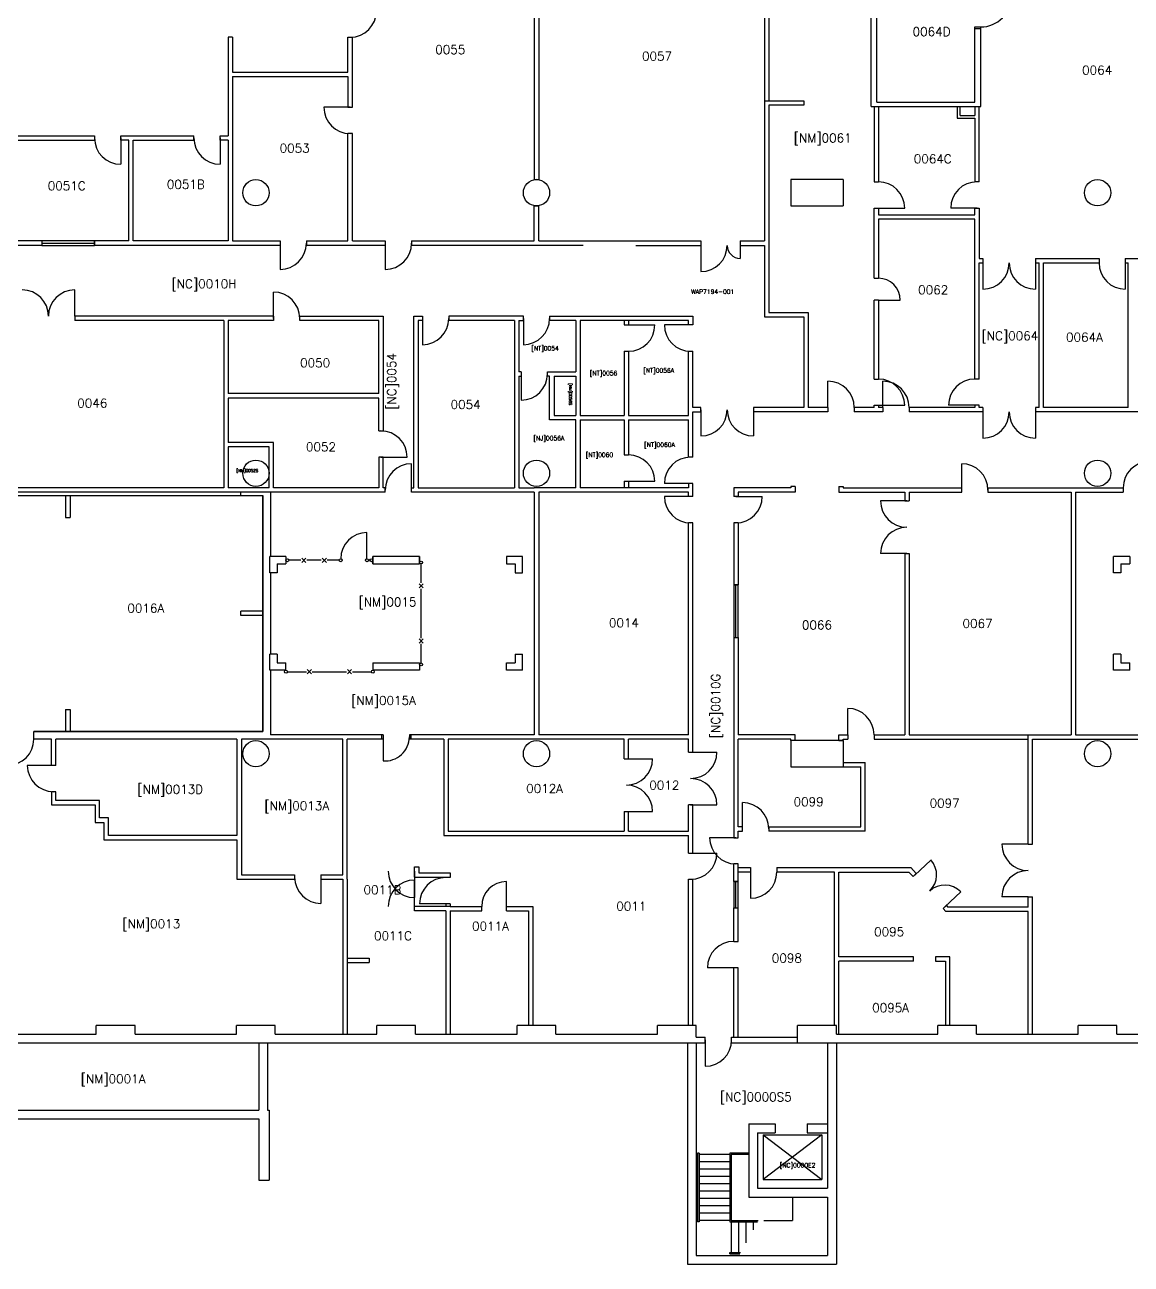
# Model space of a CAD drawing. Header units: inches. Extents: x 0 to 5461, y 0 to 4095.
# Drawn here: x 2110 to 3625, y 970 to 2667 of the extents above; entities that cross this region are included whole.
import ezdxf

# ---------------------------------------------------------------- set-up
doc = ezdxf.new("R2010")
doc.units = ezdxf.units.IN
doc.header["$LTSCALE"] = 48
doc.header["$MEASUREMENT"] = 0
for name, color, linetype in [('a-area-iden', 7, 'Continuous'), ('a-cols', 1, 'Continuous'), ('a-door', 3, 'Continuous'), ('a-flor-evtr', 3, 'Continuous'), ('a-flor-hral', 4, 'Continuous'), ('a-flor-strs', 9, 'Continuous'), ('a-glaz', 5, 'Continuous'), ('a-wall', 7, 'Continuous'), ('T-WIFI-WAPS', 8, 'Continuous')]:
    doc.layers.add(name, color=color, linetype=linetype)
doc.styles.get("Standard").update_dxf_attribs({"font": 'romans.shx'})

msp = doc.modelspace()

# ---------------------------------------------------------------- linework, layer by layer
at = {"layer": 'a-cols'}
for p, q in [((3230.6, 2454.5), (3158.6, 2454.5)), ((3158.6, 2454.5), (3158.6, 2418.5)), ((3230.6, 2454.5), (3230.6, 2418.5)), ((3158.6, 2418.5), (3230.6, 2418.5)), ((3230.6, 1686.5), (3158.6, 1686.5)), ((3158.6, 1686.5), (3158.6, 1650.5)), ((3230.6, 1686.5), (3230.6, 1650.5)), ((3158.6, 1650.5), (3230.6, 1650.5))]:
    msp.add_line(p, q, dxfattribs=at)
for centre in [(2426.6, 2436.5), (2810.6, 2436.5), (3578.6, 2436.5), (2426.6, 2052.5), (2810.6, 2052.5), (3578.6, 2052.5), (2426.6, 1668.5), (2810.6, 1668.5), (3578.6, 1668.5)]:
    msp.add_circle(centre, 18, dxfattribs=at)
at = {"layer": 'a-door'}
for p, q in [((2555.6, 2553.5), (2519.6, 2553.5)), ((2241.6, 2511.5), (2241.6, 2475.5)), ((2377.6, 2511.5), (2377.6, 2475.5)), ((3278.6, 2415.5), (3314.6, 2415.5)), ((3413.6, 2415.5), (3377.6, 2415.5)), ((2459.6, 2367.5), (2459.6, 2331.5)), ((2603.6, 2367.5), (2603.6, 2331.5)), ((3035.6, 2364.5), (3035.6, 2328.5)), ((3089.6, 2364.5), (3089.6, 2346.5)), ((3421.6, 2340.5), (3421.6, 2304.5)), ((3493.6, 2340.5), (3493.6, 2304.5)), ((3616.6, 2340.5), (3616.6, 2304.5)), ((2178.6, 2267.5), (2178.6, 2303.5)), ((2450.6, 2264.5), (2450.6, 2300.5)), ((3278.6, 2289.5), (3308.6, 2289.5)), ((2654.6, 2264.5), (2654.6, 2228.5)), ((2792.6, 2264.5), (2792.6, 2228.5)), ((2936.6, 2255.5), (2972.6, 2255.5)), ((3021.6, 2255.5), (2985.6, 2255.5)), ((2789.6, 2188.5), (2789.6, 2152.5)), ((3209.6, 2142.5), (3209.6, 2178.5)), ((3284.6, 2142.5), (3284.6, 2178.5)), ((3035.6, 2139.5), (3035.6, 2103.5)), ((3107.6, 2139.5), (3107.6, 2103.5)), ((3278.6, 2145.5), (3314.6, 2145.5)), ((3410.6, 2145.5), (3374.6, 2145.5)), ((3421.6, 2136.5), (3421.6, 2100.5)), ((3493.6, 2136.5), (3493.6, 2100.5)), ((2597.6, 2074.5), (2633.6, 2074.5)), ((2639.6, 2029.5), (2639.6, 2065.5)), ((3392.6, 2029.5), (3392.6, 2065.5)), ((2936.6, 2041.5), (2972.6, 2041.5)), ((3021.6, 2038.5), (2985.6, 2038.5)), ((3021.6, 2020.5), (2985.6, 2020.5)), ((3083.6, 2020.5), (3119.6, 2020.5)), ((3317.6, 2014.5), (3281.6, 2014.5)), ((2578.6, 1935.3), (2578.6, 1971.3)), ((3317.6, 1942.5), (3281.6, 1942.5)), ((3236.6, 1694.5), (3236.6, 1730.5)), ((2600.6, 1691.5), (2600.6, 1658.5)), ((3021.6, 1670.5), (3057.6, 1670.5)), ((2149.6, 1652.5), (2113.6, 1652.5)), ((2933.6, 1661.5), (2969.6, 1661.5)), ((3021.6, 1598.5), (3057.6, 1598.5)), ((3092.6, 1565.5), (3092.6, 1601.5)), ((2933.6, 1589.5), (2969.6, 1589.5)), ((3083.6, 1553.5), (3047.6, 1553.5)), ((3483.6, 1544.5), (3447.6, 1544.5)), ((3021.6, 1532.5), (3057.6, 1532.5)), ((3328.3, 1502.4), (3350.2, 1522.9)), ((2515.6, 1499.5), (2515.6, 1463.5)), ((2643.6, 1507.5), (2643.6, 1471.5)), ((2643.6, 1459.5), (2643.6, 1495.5)), ((2769.6, 1459.5), (2769.6, 1493.5)), ((3103.6, 1506.5), (3103.6, 1470.5)), ((3369.4, 1458.6), (3391.3, 1479.2)), ((2686.6, 1463), (2650.6, 1463)), ((3483.6, 1472.5), (3447.6, 1472.5)), ((3080.6, 1375.5), (3044.6, 1375.5)), ((3041.6, 1276.5), (3041.6, 1240.5))]:
    msp.add_line(p, q, dxfattribs=at)
for centre, radius, start, end in [((3418.6, 2705.5), 42, 270, 0), ((2555.6, 2685.5), 36, 270, 0), ((2555.6, 2553.5), 36, 180, 270), ((2241.6, 2511.5), 36, 180, 270), ((2377.6, 2511.5), 36, 180, 270), ((3278.6, 2415.5), 36, 0, 90), ((3413.6, 2415.5), 36, 90, 180), ((2459.6, 2367.5), 36, 270, 0), ((2603.6, 2367.5), 36, 270, 0), ((3035.6, 2364.5), 36, 270, 0), ((3089.6, 2364.5), 18, 180, 270), ((3421.6, 2340.5), 36, 270, 0), ((3493.6, 2340.5), 36, 180, 270), ((3616.6, 2340.5), 36, 180, 270), ((3278.6, 2289.5), 30, 0, 90), ((2106.6, 2267.5), 36, 0, 90), ((2178.6, 2267.5), 36, 90, 180), ((2450.6, 2264.5), 36, 0, 90), ((2654.6, 2264.5), 36, 270, 0), ((2792.6, 2264.5), 36, 270, 0), ((2936.6, 2255.5), 36, 270, 360), ((3021.6, 2255.5), 36, 180, 270), ((2789.6, 2188.5), 36, 270, 0), ((3209.6, 2142.5), 36, 0, 90), ((3278.6, 2145.5), 36, 0, 90), ((3284.6, 2142.5), 36, 0, 90), ((3410.6, 2145.5), 36, 90, 180), ((3035.6, 2139.5), 36, 270, 0), ((3107.6, 2139.5), 36, 180, 270), ((3421.6, 2136.5), 36, 270, 0), ((3493.6, 2136.5), 36, 180, 270), ((2597.6, 2074.5), 36, 0, 90), ((2936.6, 2041.5), 36, 360, 90), ((3021.6, 2038.5), 36, 90, 180), ((2639.6, 2029.5), 36, 90, 180), ((3392.6, 2029.5), 36, 0, 90), ((3649.6, 2032.5), 36, 90, 180), ((3021.6, 2020.5), 36, 180, 270), ((3083.6, 2020.5), 36, 270, 0), ((3317.6, 2014.5), 36, 180, 270), ((2578.6, 1935.3), 36, 90, 180), ((3317.6, 1942.5), 36, 90, 180), ((3236.6, 1694.5), 36, 0, 90), ((2086.6, 1688.5), 36, 270, 0), ((2603.1, 1692), 33.5, 265.7996, 359.2213), ((3021.6, 1670.5), 36, 270, 0), ((2149.6, 1652.5), 36, 180, 270), ((2933.6, 1661.5), 36, 270, 0), ((3021.6, 1598.5), 36, 0, 90), ((2933.6, 1589.5), 36, 0, 90), ((3092.6, 1565.5), 36, 0, 90), ((3083.6, 1553.5), 36, 180, 270), ((3483.6, 1544.5), 36, 180, 270), ((3021.6, 1532.5), 36, 270, 0), ((3328.3, 1502.4), 30, 313.2285, 43.2285), ((2515.6, 1499.5), 36, 180, 270), ((2643.6, 1507.5), 36, 180, 270), ((2643.6, 1459.5), 36, 90, 180), ((2686.6, 1463), 36, 90, 180), ((2769.6, 1459.5), 34, 90, 180), ((3103.6, 1506.5), 36, 270, 0), ((3483.6, 1472.5), 36, 90, 180), ((3369.4, 1458.6), 30, 43.2285, 133.2285), ((3080.6, 1375.5), 36, 90, 180), ((3041.6, 1276.5), 36, 270, 360)]:
    msp.add_arc(centre, radius, start, end, dxfattribs=at)
at = {"layer": 'a-flor-evtr'}
for p, q in [((3201.1, 1146.5), (3121.1, 1085.5)), ((3121.1, 1146.5), (3201.1, 1085.5)), ((3121.1, 1146.5), (3201.1, 1146.5)), ((3121.1, 1146.5), (3121.1, 1085.5)), ((3201.1, 1146.5), (3201.1, 1085.5)), ((3121.1, 1085.5), (3201.1, 1085.5))]:
    msp.add_line(p, q, dxfattribs=at)
at = {"layer": 'a-flor-hral'}
for p, q in [((3031.1, 1121.5), (3031.1, 1027.5)), ((3033.1, 1121.5), (3031.1, 1121.5)), ((3033.1, 1121.5), (3033.1, 1027.5)), ((3075.1, 1121.5), (3075.1, 1027.5)), ((3101.1, 1121.5), (3075.1, 1121.5)), ((3101.1, 1121.5), (3101.1, 1119.5)), ((3077.1, 1119.5), (3077.1, 1029.5)), ((3101.1, 1119.5), (3077.1, 1119.5)), ((3161.1, 1061.5), (3161.1, 1029.5)), ((3033.1, 1027.5), (3031.1, 1027.5)), ((3075.1, 1027.5), (3113, 1027.5)), ((3077.1, 1029.5), (3114.1, 1029.5)), ((3121.6, 1029.5), (3161.1, 1029.5)), ((3075.1, 983.5), (3075.1, 985.5)), ((3075.1, 985.5), (3090, 985.5)), ((3075.1, 983.5), (3088.9, 983.5))]:
    msp.add_line(p, q, dxfattribs=at)
at = {"layer": 'a-flor-strs'}
for p, q in [((3075.1, 1119.5), (3033.1, 1119.5)), ((3075.1, 1109.5), (3033.1, 1109.5)), ((3075.1, 1099.5), (3033.1, 1099.5)), ((3075.1, 1089.5), (3033.1, 1089.5)), ((3075.1, 1079.5), (3033.1, 1079.5)), ((3075.1, 1069.5), (3033.1, 1069.5)), ((3075.1, 1059.5), (3033.1, 1059.5)), ((3075.1, 1049.5), (3033.1, 1049.5)), ((3075.1, 1039.5), (3033.1, 1039.5)), ((3075.1, 1029.5), (3033.1, 1029.5)), ((3077.1, 1027.5), (3077.1, 985.5)), ((3087.1, 1027.5), (3087.1, 985.5)), ((3097.1, 1027.5), (3097.1, 998.6)), ((3107.1, 1027.5), (3107.1, 1016.8))]:
    msp.add_line(p, q, dxfattribs=at)
at = {"layer": 'a-glaz'}
for p, q in [((2205.6, 2370.5), (2133.6, 2370.5)), ((2133.6, 2370.5), (2133.6, 2364.5)), ((2133.6, 2367.5), (2205.6, 2367.5)), ((2133.6, 2364.5), (2205.6, 2364.5)), ((2205.6, 2364.5), (2205.6, 2370.5)), ((3086.6, 1899.5), (3080.6, 1899.5)), ((3080.6, 1899.5), (3080.6, 1827.5)), ((3083.6, 1827.5), (3083.6, 1899.5)), ((3086.6, 1827.5), (3086.6, 1899.5)), ((3080.6, 1827.5), (3086.6, 1827.5)), ((3086.6, 1493.5), (3080.6, 1493.5)), ((3080.6, 1493.5), (3080.6, 1457.5)), ((3083.6, 1457.5), (3083.6, 1493.5)), ((3086.6, 1457.5), (3086.6, 1493.5)), ((3080.6, 1457.5), (3086.6, 1457.5))]:
    msp.add_line(p, q, dxfattribs=at)
at = {"layer": 'a-wall'}
for p, q in [((2807.6, 2808.5), (2807.6, 2454.3)), ((2813.6, 2808.5), (2813.6, 2454.3)), ((3122.6, 2758.5), (3122.6, 2370.5)), ((3128.6, 2752.5), (3128.6, 2562.5)), ((3268.6, 2554.5), (3268.6, 2760.5)), ((3276.6, 2560.5), (3276.6, 2752.5)), ((2388.6, 2649.5), (2388.6, 2514.5)), ((2394.6, 2649.5), (2388.6, 2649.5)), ((2394.6, 2649.5), (2394.6, 2601.5)), ((2552.6, 2649.5), (2558.6, 2649.5)), ((2552.6, 2601.5), (2552.6, 2649.5)), ((2558.6, 2553.5), (2558.6, 2649.5)), ((3410.6, 2560.5), (3410.6, 2663.5)), ((3410.6, 2663.5), (3418.6, 2663.5)), ((3410.6, 2661.5), (3418.6, 2661.5)), ((3418.6, 2554.5), (3418.6, 2663.5)), ((2394.6, 2601.5), (2552.6, 2601.5)), ((2394.6, 2595.5), (2394.6, 2370.5)), ((2394.6, 2595.5), (2552.6, 2595.5)), ((2552.6, 2595.5), (2552.6, 2553.5)), ((3122.6, 2562.5), (3176.6, 2562.5)), ((3176.6, 2562.5), (3176.6, 2556.5)), ((2552.6, 2553.5), (2558.6, 2553.5)), ((3176.6, 2556.5), (3128.6, 2556.5)), ((3128.6, 2556.5), (3128.6, 2272.5)), ((3268.6, 2554.5), (3418.6, 2554.5)), ((3272.6, 2554.5), (3272.6, 2451.5)), ((3276.6, 2560.5), (3410.6, 2560.5)), ((3278.6, 2554.5), (3278.6, 2451.5)), ((3386.6, 2554.5), (3386.6, 2538.5)), ((3390.6, 2542.5), (3390.6, 2554.5)), ((3410.6, 2554.5), (3410.6, 2542.5)), ((3416.6, 2451.5), (3416.6, 2554.5)), ((3386.6, 2538.5), (3410.6, 2538.5)), ((3390.6, 2542.5), (3410.6, 2542.5)), ((3410.6, 2538.5), (3410.6, 2451.5)), ((2078.6, 2514.5), (2205.6, 2514.5)), ((2205.6, 2514.5), (2205.6, 2508.5)), ((2241.6, 2514.5), (2341.6, 2514.5)), ((2241.6, 2508.5), (2241.6, 2514.5)), ((2341.6, 2508.5), (2341.6, 2514.5)), ((2377.6, 2514.5), (2388.6, 2514.5)), ((2377.6, 2508.5), (2377.6, 2514.5)), ((2552.6, 2370.5), (2552.6, 2517.5)), ((2558.6, 2517.5), (2552.6, 2517.5)), ((2558.6, 2370.5), (2558.6, 2517.5)), ((2084.6, 2508.5), (2205.6, 2508.5)), ((2252.6, 2508.5), (2241.6, 2508.5)), ((2252.6, 2370.5), (2252.6, 2508.5)), ((2258.6, 2508.5), (2341.6, 2508.5)), ((2258.6, 2370.5), (2258.6, 2508.5)), ((2388.6, 2508.5), (2377.6, 2508.5)), ((2388.6, 2508.5), (2388.6, 2370.5)), ((3272.6, 2451.5), (3278.6, 2451.5)), ((3416.6, 2451.5), (3410.6, 2451.5)), ((2807.6, 2370.5), (2807.6, 2418.8)), ((2813.6, 2370.5), (2813.6, 2418.8)), ((3272.6, 2319.5), (3272.6, 2415.5)), ((3272.6, 2415.5), (3278.6, 2415.5)), ((3278.6, 2415.5), (3278.6, 2406.5)), ((3410.6, 2415.5), (3416.6, 2415.5)), ((3410.6, 2406.5), (3410.6, 2415.5)), ((3416.6, 2415.5), (3416.6, 2346.5)), ((3278.6, 2406.5), (3410.6, 2406.5)), ((3278.6, 2400.5), (3278.6, 2319.5)), ((3410.6, 2400.5), (3278.6, 2400.5)), ((3410.6, 2181.5), (3410.6, 2400.5)), ((2133.6, 2364.5), (2078.6, 2364.5)), ((2133.6, 2370.5), (2084.6, 2370.5)), ((2133.6, 2370.5), (2133.6, 2364.5)), ((2252.6, 2370.5), (2205.6, 2370.5)), ((2205.6, 2370.5), (2205.6, 2364.5)), ((2459.6, 2364.5), (2205.6, 2364.5)), ((2388.6, 2370.5), (2258.6, 2370.5)), ((2394.6, 2370.5), (2459.6, 2370.5)), ((2459.6, 2370.5), (2459.6, 2364.5)), ((2495.6, 2370.5), (2552.6, 2370.5)), ((2495.6, 2370.5), (2495.6, 2364.5)), ((2603.6, 2364.5), (2495.6, 2364.5)), ((2558.6, 2370.5), (2603.6, 2370.5)), ((2603.6, 2370.5), (2603.6, 2364.5)), ((2639.6, 2370.5), (2807.6, 2370.5)), ((2639.6, 2370.5), (2639.6, 2364.5)), ((2874.6, 2364.5), (2639.6, 2364.5)), ((2813.6, 2370.5), (3035.6, 2370.5)), ((2946.6, 2364.5), (3035.6, 2364.5)), ((3035.6, 2370.5), (3035.6, 2364.5)), ((3089.6, 2370.5), (3122.6, 2370.5)), ((3089.6, 2370.5), (3089.6, 2364.5)), ((3089.6, 2364.5), (3122.6, 2364.5)), ((3122.6, 2364.5), (3122.6, 2266.5)), ((3416.6, 2346.5), (3421.6, 2346.5)), ((3421.6, 2346.5), (3421.6, 2340.5)), ((3493.6, 2346.5), (3493.6, 2340.5)), ((3493.6, 2346.5), (3580.6, 2346.5)), ((3580.6, 2346.5), (3580.6, 2340.5)), ((3616.6, 2346.5), (3616.6, 2340.5)), ((3616.6, 2346.5), (3648.6, 2346.5)), ((3416.6, 2181.5), (3416.6, 2340.5)), ((3416.6, 2340.5), (3421.6, 2340.5)), ((3493.6, 2340.5), (3498.6, 2340.5)), ((3498.6, 2142.5), (3498.6, 2340.5)), ((3504.6, 2142.5), (3504.6, 2340.5)), ((3504.6, 2340.5), (3580.6, 2340.5)), ((3616.6, 2340.5), (3620.6, 2340.5)), ((3620.6, 2142.5), (3620.6, 2340.5)), ((3272.6, 2319.5), (3278.6, 2319.5)), ((3272.6, 2181.5), (3272.6, 2289.5)), ((3278.6, 2289.5), (3272.6, 2289.5)), ((3278.6, 2289.5), (3278.6, 2181.5)), ((2450.6, 2267.5), (2178.6, 2267.5)), ((2178.6, 2267.5), (2178.6, 2261.5)), ((2382.6, 2261.5), (2178.6, 2261.5)), ((2382.6, 2261.5), (2382.6, 2032.5)), ((2388.6, 2261.5), (2388.6, 2161.5)), ((2450.6, 2261.5), (2388.6, 2261.5)), ((2450.6, 2267.5), (2450.6, 2261.5)), ((2486.6, 2267.5), (2600.6, 2267.5)), ((2486.6, 2261.5), (2486.6, 2267.5)), ((2594.6, 2261.5), (2486.6, 2261.5)), ((2594.6, 2161.5), (2594.6, 2261.5)), ((2600.6, 2267.5), (2600.6, 2110.5)), ((2642.6, 2032.5), (2642.6, 2267.5)), ((2642.6, 2267.5), (2654.6, 2267.5)), ((2648.6, 2261.5), (2648.6, 2084.5)), ((2654.6, 2261.5), (2648.6, 2261.5)), ((2654.6, 2267.5), (2654.6, 2261.5)), ((2792.6, 2267.5), (2690.6, 2267.5)), ((2690.6, 2267.5), (2690.6, 2261.5)), ((2780.6, 2261.5), (2690.6, 2261.5)), ((2780.6, 2261.5), (2780.6, 2032.5)), ((2786.6, 2261.5), (2786.6, 2191.5)), ((2786.6, 2261.5), (2792.6, 2261.5)), ((2792.6, 2261.5), (2792.6, 2267.5)), ((2828.6, 2267.5), (3024.6, 2267.5)), ((2828.6, 2267.5), (2828.6, 2261.5)), ((2864.6, 2261.5), (2828.6, 2261.5)), ((2864.6, 2261.5), (2864.6, 2191.5)), ((3018.6, 2261.5), (2870.6, 2261.5)), ((2870.6, 2261.5), (2870.6, 2131.5)), ((2930.6, 2261.5), (2930.6, 2255.5)), ((2936.6, 2261.5), (2936.6, 2255.5)), ((3018.6, 2255.5), (3018.6, 2261.5)), ((3024.6, 2267.5), (3024.6, 2255.5)), ((3122.6, 2266.5), (3176.6, 2266.5)), ((3128.6, 2272.5), (3182.6, 2272.5)), ((3176.6, 2266.5), (3176.6, 2142.5)), ((3182.6, 2272.5), (3182.6, 2142.5)), ((2930.6, 2255.5), (2936.6, 2255.5)), ((3024.6, 2255.5), (3018.6, 2255.5)), ((2930.6, 2219.5), (2936.6, 2219.5)), ((2930.6, 2219.5), (2930.6, 2131.5)), ((2936.6, 2219.5), (2936.6, 2131.5)), ((3018.6, 2131.5), (3018.6, 2219.5)), ((3018.6, 2219.5), (3024.6, 2219.5)), ((3024.6, 2142.5), (3024.6, 2219.5)), ((2789.6, 2191.5), (2786.6, 2191.5)), ((2789.6, 2191.5), (2789.6, 2185.5)), ((2825.6, 2191.5), (2864.6, 2191.5)), ((2825.6, 2185.5), (2825.6, 2191.5)), ((2786.6, 2185.5), (2789.6, 2185.5)), ((2786.6, 2185.5), (2786.6, 2032.5)), ((2828.6, 2185.5), (2825.6, 2185.5)), ((2828.6, 2125.5), (2828.6, 2185.5)), ((2834.6, 2185.5), (2834.6, 2131.5)), ((2834.6, 2185.5), (2864.6, 2185.5)), ((2864.6, 2185.5), (2864.6, 2131.5)), ((3272.6, 2181.5), (3278.6, 2181.5)), ((3416.6, 2181.5), (3410.6, 2181.5)), ((2594.6, 2161.5), (2388.6, 2161.5)), ((2594.6, 2155.5), (2388.6, 2155.5)), ((2388.6, 2155.5), (2388.6, 2094.5)), ((2594.6, 2110.5), (2594.6, 2155.5)), ((3035.6, 2142.5), (3024.6, 2142.5)), ((3035.6, 2136.5), (3035.6, 2142.5)), ((3176.6, 2142.5), (3107.6, 2142.5)), ((3107.6, 2142.5), (3107.6, 2136.5)), ((3209.6, 2142.5), (3182.6, 2142.5)), ((3209.6, 2142.5), (3209.6, 2136.5)), ((3272.6, 2142.5), (3245.6, 2142.5)), ((3245.6, 2142.5), (3245.6, 2136.5)), ((3272.6, 2145.5), (3278.6, 2145.5)), ((3272.6, 2142.5), (3272.6, 2145.5)), ((3278.6, 2145.5), (3278.6, 2142.5)), ((3284.6, 2142.5), (3278.6, 2142.5)), ((3284.6, 2142.5), (3284.6, 2136.5)), ((3410.6, 2142.5), (3320.6, 2142.5)), ((3320.6, 2142.5), (3320.6, 2136.5)), ((3410.6, 2145.5), (3410.6, 2142.5)), ((3416.6, 2145.5), (3410.6, 2145.5)), ((3416.6, 2142.5), (3416.6, 2145.5)), ((3416.6, 2142.5), (3416.6, 2145.5)), ((3421.6, 2142.5), (3416.6, 2142.5)), ((3421.6, 2142.5), (3421.6, 2136.5)), ((3498.6, 2142.5), (3493.6, 2142.5)), ((3493.6, 2142.5), (3493.6, 2136.5)), ((3620.6, 2142.5), (3504.6, 2142.5)), ((2864.6, 2125.5), (2828.6, 2125.5)), ((2834.6, 2131.5), (2864.6, 2131.5)), ((2864.6, 2032.5), (2864.6, 2125.5)), ((2870.6, 2131.5), (2930.6, 2131.5)), ((2870.6, 2125.5), (2930.6, 2125.5)), ((2870.6, 2125.5), (2870.6, 2032.5)), ((2930.6, 2125.5), (2930.6, 2077.5)), ((2936.6, 2131.5), (3018.6, 2131.5)), ((2936.6, 2125.5), (3018.6, 2125.5)), ((2936.6, 2125.5), (2936.6, 2077.5)), ((3018.6, 2074.5), (3018.6, 2125.5)), ((3024.6, 2074.5), (3024.6, 2136.5)), ((3024.6, 2136.5), (3035.6, 2136.5)), ((3209.6, 2136.5), (3107.6, 2136.5)), ((3284.6, 2136.5), (3245.6, 2136.5)), ((3421.6, 2136.5), (3320.6, 2136.5)), ((3782.6, 2136.5), (3493.6, 2136.5)), ((2594.6, 2110.5), (2600.6, 2110.5)), ((2864.6, 2032.5), (2864.6, 2110.5)), ((2450.6, 2094.5), (2388.6, 2094.5)), ((2444.6, 2088.5), (2388.6, 2088.5)), ((2388.6, 2088.5), (2388.6, 2032.5)), ((2444.6, 2032.5), (2444.6, 2088.5)), ((2450.6, 2032.5), (2450.6, 2094.5)), ((2594.6, 2074.5), (2594.6, 2032.5)), ((2600.6, 2074.5), (2594.6, 2074.5)), ((2600.6, 2032.5), (2600.6, 2074.5)), ((2648.6, 2084.5), (2648.6, 2032.5)), ((2930.6, 2077.5), (2936.6, 2077.5)), ((3024.6, 2074.5), (3018.6, 2074.5)), ((2930.6, 2041.5), (2936.6, 2041.5)), ((2930.6, 2041.5), (2930.6, 2032.5)), ((2936.6, 2041.5), (2936.6, 2032.5)), ((3018.6, 2038.5), (3018.6, 2032.5)), ((3024.6, 2038.5), (3018.6, 2038.5)), ((3024.6, 2020.5), (3024.6, 2038.5)), ((2002.6, 2022), (2436.1, 2022)), ((2450.6, 2026.5), (2074.6, 2026.5)), ((2382.6, 2032.5), (2080.6, 2032.5)), ((2166.1, 2022), (2166.1, 1992)), ((2172.1, 2022), (2172.1, 1992)), ((2444.6, 2032.5), (2388.6, 2032.5)), ((2406.1, 2022), (2406.1, 2026.5)), ((2436.1, 1699), (2436.1, 2022)), ((2436.1, 2022), (2436.1, 1699)), ((2603.6, 2026.5), (2446.6, 2026.5)), ((2446.6, 2026.5), (2446.6, 1938.3)), ((2594.6, 2032.5), (2450.6, 2032.5)), ((2603.6, 2032.5), (2600.6, 2032.5)), ((2603.6, 2026.5), (2603.6, 2032.5)), ((2639.6, 2032.5), (2642.6, 2032.5)), ((2639.6, 2026.5), (2639.6, 2032.5)), ((2807.6, 2026.5), (2639.6, 2026.5)), ((2648.6, 2032.5), (2780.6, 2032.5)), ((2786.6, 2032.5), (2807.6, 2032.5)), ((2864.6, 2032.5), (2807.6, 2032.5)), ((2807.6, 2026.5), (2807.6, 1694.5)), ((3018.6, 2026.5), (2813.6, 2026.5)), ((2813.6, 2026.5), (2813.6, 1694.5)), ((3018.6, 2032.5), (2870.6, 2032.5)), ((3018.6, 2020.5), (3018.6, 2026.5)), ((3024.6, 2020.5), (3018.6, 2020.5)), ((3158.6, 2032.5), (3080.6, 2032.5)), ((3080.6, 2032.5), (3080.6, 2020.5)), ((3086.6, 2020.5), (3080.6, 2020.5)), ((3164.6, 2026.5), (3086.6, 2026.5)), ((3086.6, 2026.5), (3086.6, 2020.5)), ((3158.6, 2034.5), (3158.6, 2032.5)), ((3164.6, 2034.5), (3158.6, 2034.5)), ((3164.6, 2034.5), (3164.6, 2026.5)), ((3224.6, 2034.5), (3230.6, 2034.5)), ((3224.6, 2034.5), (3224.6, 2026.5)), ((3224.6, 2026.5), (3314.6, 2026.5)), ((3230.6, 2034.5), (3230.6, 2032.5)), ((3230.6, 2032.5), (3392.6, 2032.5)), ((3314.6, 2026.5), (3314.6, 2014.5)), ((3320.6, 2026.5), (3320.6, 2014.5)), ((3320.6, 2026.5), (3392.6, 2026.5)), ((3392.6, 2026.5), (3392.6, 2032.5)), ((3428.6, 2032.5), (3613.6, 2032.5)), ((3428.6, 2032.5), (3428.6, 2026.5)), ((3428.6, 2026.5), (3542.6, 2026.5)), ((3542.6, 2026.5), (3542.6, 1694.5)), ((3548.6, 2026.5), (3548.6, 1694.5)), ((3548.6, 2026.5), (3613.6, 2026.5)), ((3613.6, 2032.5), (3613.6, 2026.5)), ((3314.6, 2014.5), (3320.6, 2014.5)), ((2166.1, 1992), (2172.1, 1992)), ((3024.6, 1984.5), (3018.6, 1984.5)), ((3018.6, 1694.5), (3018.6, 1984.5)), ((3024.6, 1670.5), (3024.6, 1984.5)), ((3086.6, 1984.5), (3080.6, 1984.5)), ((3080.6, 1984.5), (3080.6, 1899.5)), ((3086.6, 1984.5), (3086.6, 1899.5)), ((2467.6, 1938.3), (2445.6, 1938.3)), ((2445.6, 1916.3), (2445.6, 1938.3)), ((2467.6, 1938.3), (2467.6, 1928.3)), ((2495, 1930.4), (2489.3, 1936.1)), ((2489.3, 1930.4), (2495, 1936.1)), ((2523, 1930.4), (2517.3, 1936.1)), ((2517.3, 1930.4), (2523, 1936.1)), ((2650.6, 1938.3), (2586.6, 1938.3)), ((2586.6, 1928.3), (2586.6, 1938.3)), ((2586.6, 1938.3), (2586.6, 1928.3)), ((2650.6, 1928.3), (2650.6, 1938.3)), ((2650.6, 1938.3), (2650.6, 1928.3)), ((2769.6, 1938.3), (2769.6, 1928.3)), ((2791.6, 1938.3), (2769.6, 1938.3)), ((2791.6, 1916.3), (2791.6, 1938.3)), ((3314.6, 1942.5), (3320.6, 1942.5)), ((3314.6, 1942.5), (3314.6, 1694.5)), ((3320.6, 1942.5), (3320.6, 1694.5)), ((3600.6, 1916.3), (3600.6, 1938.3)), ((3622.6, 1938.3), (3600.6, 1938.3)), ((3622.6, 1938.3), (3622.6, 1928.3)), ((2455.6, 1928.3), (2467.6, 1928.3)), ((2455.6, 1928.3), (2455.6, 1916.3)), ((2488.1, 1933.3), (2471.6, 1933.3)), ((2516.1, 1933.3), (2496.1, 1933.3)), ((2540.6, 1933.3), (2524.1, 1933.3)), ((2582.6, 1933.3), (2580.6, 1933.3)), ((2586.6, 1928.3), (2650.6, 1928.3)), ((2652.6, 1902.3), (2652.6, 1928.3)), ((2769.6, 1928.3), (2781.6, 1928.3)), ((2781.6, 1928.3), (2781.6, 1916.3)), ((3610.6, 1928.3), (3622.6, 1928.3)), ((3610.6, 1928.3), (3610.6, 1916.3)), ((2455.6, 1916.3), (2445.6, 1916.3)), ((2446.6, 1916.3), (2446.6, 1804.8)), ((2655.5, 1895.4), (2649.8, 1901.1)), ((2649.8, 1895.4), (2655.5, 1901.1)), ((2781.6, 1916.3), (2791.6, 1916.3)), ((3610.6, 1916.3), (3600.6, 1916.3)), ((2652.6, 1826.8), (2652.6, 1894.3)), ((3080.6, 1899.5), (3086.6, 1899.5)), ((2436.1, 1863.5), (2406.1, 1863.5)), ((2406.1, 1857.5), (2406.1, 1863.5)), ((2436.1, 1857.5), (2406.1, 1857.5)), ((2655.5, 1825.6), (2649.8, 1819.9)), ((2649.8, 1825.6), (2655.5, 1819.9)), ((2652.6, 1792.8), (2652.6, 1818.8)), ((3080.6, 1827.5), (3086.6, 1827.5)), ((3080.6, 1827.5), (3080.6, 1553.5)), ((3086.6, 1827.5), (3086.6, 1694.5)), ((2445.6, 1782.8), (2445.6, 1804.8)), ((2455.6, 1804.8), (2445.6, 1804.8)), ((2455.6, 1804.8), (2455.6, 1792.8)), ((2781.6, 1804.8), (2791.6, 1804.8)), ((2781.6, 1804.8), (2781.6, 1792.8)), ((2791.6, 1782.8), (2791.6, 1804.8)), ((3600.6, 1782.8), (3600.6, 1804.8)), ((3610.6, 1804.8), (3600.6, 1804.8)), ((3610.6, 1804.8), (3610.6, 1792.8)), ((2467.6, 1782.8), (2445.6, 1782.8)), ((2446.6, 1782.8), (2446.6, 1694.5)), ((2455.6, 1792.8), (2467.6, 1792.8)), ((2467.6, 1782.8), (2467.6, 1792.8)), ((2502.5, 1777.9), (2496.8, 1783.6)), ((2502.5, 1783.6), (2496.8, 1777.9)), ((2551.8, 1777.9), (2557.5, 1783.6)), ((2551.8, 1783.6), (2557.5, 1777.9)), ((2586.6, 1792.8), (2650.6, 1792.8)), ((2586.6, 1792.8), (2586.6, 1782.8)), ((2650.6, 1782.8), (2586.6, 1782.8)), ((2650.6, 1792.8), (2650.6, 1782.8)), ((2769.6, 1782.8), (2769.6, 1792.8)), ((2769.6, 1792.8), (2781.6, 1792.8)), ((2791.6, 1782.8), (2769.6, 1782.8)), ((3622.6, 1782.8), (3600.6, 1782.8)), ((3610.6, 1792.8), (3622.6, 1792.8)), ((3622.6, 1782.8), (3622.6, 1792.8)), ((2469.6, 1780.8), (2495.6, 1780.8)), ((2503.6, 1780.8), (2550.6, 1780.8)), ((2558.6, 1780.8), (2584.6, 1780.8)), ((2166.1, 1729), (2166.1, 1699)), ((2166.1, 1729), (2172.1, 1729)), ((2172.1, 1729), (2172.1, 1699)), ((2436.1, 1699), (2122.6, 1699)), ((2122.6, 1688.5), (2122.6, 1699)), ((2122.6, 1699), (2436.1, 1699)), ((2146.6, 1688.5), (2122.6, 1688.5)), ((2146.6, 1652.5), (2146.6, 1688.5)), ((2152.6, 1652.5), (2152.6, 1688.5)), ((2400.6, 1688.5), (2152.6, 1688.5)), ((2400.6, 1688.5), (2400.6, 1556.5)), ((2400.6, 1688.5), (2400.6, 1556.5)), ((2406.6, 1688.5), (2406.6, 1502.5)), ((2545.6, 1688.5), (2406.6, 1688.5)), ((2600.6, 1694.5), (2446.6, 1694.5)), ((2545.6, 1502.5), (2545.6, 1688.5)), ((2600.6, 1688.5), (2551.6, 1688.5)), ((2551.6, 1496.5), (2551.6, 1688.5)), ((2598.6, 1694.5), (2598.6, 1688.5)), ((2600.6, 1694.5), (2600.6, 1688.5)), ((2807.6, 1694.5), (2636.6, 1694.5)), ((2636.6, 1694.5), (2636.6, 1688.5)), ((2683.6, 1688.5), (2636.6, 1688.5)), ((2638.6, 1694.5), (2638.6, 1688.5)), ((2683.6, 1688.5), (2683.6, 1556.5)), ((2689.6, 1688.5), (2689.6, 1562.5)), ((2930.6, 1688.5), (2689.6, 1688.5)), ((3018.6, 1694.5), (2813.6, 1694.5)), ((2930.6, 1661.5), (2930.6, 1688.5)), ((2936.6, 1661.5), (2936.6, 1688.5)), ((3018.6, 1688.5), (2936.6, 1688.5)), ((3018.6, 1670.5), (3018.6, 1688.5)), ((3164.6, 1694.5), (3086.6, 1694.5)), ((3158.6, 1688.5), (3086.6, 1688.5)), ((3086.6, 1568.5), (3086.6, 1688.5)), ((3158.6, 1686.5), (3158.6, 1688.5)), ((3164.6, 1686.5), (3158.6, 1686.5)), ((3164.6, 1686.5), (3164.6, 1694.5)), ((3224.6, 1694.5), (3236.6, 1694.5)), ((3224.6, 1686.5), (3224.6, 1694.5)), ((3224.6, 1686.5), (3230.6, 1686.5)), ((3230.6, 1686.5), (3230.6, 1688.5)), ((3230.6, 1688.5), (3236.6, 1688.5)), ((3236.6, 1694.5), (3236.6, 1688.5)), ((3272.6, 1694.5), (3272.6, 1688.5)), ((3272.6, 1694.5), (3314.6, 1694.5)), ((3272.6, 1688.5), (3483.6, 1688.5)), ((3320.6, 1694.5), (3542.6, 1694.5)), ((3483.6, 1544.5), (3483.6, 1694.5)), ((3489.6, 1688.5), (3848.6, 1688.5)), ((3489.6, 1544.5), (3489.6, 1688.5)), ((3548.6, 1694.5), (3848.6, 1694.5)), ((3018.6, 1670.5), (3024.6, 1670.5)), ((2152.6, 1652.5), (2146.6, 1652.5)), ((2930.6, 1661.5), (2936.6, 1661.5)), ((3230.6, 1656.5), (3260.6, 1656.5)), ((3230.6, 1650.5), (3254.6, 1650.5)), ((3254.6, 1568.5), (3254.6, 1650.5)), ((3260.6, 1562.5), (3260.6, 1656.5)), ((2146.6, 1616.5), (2146.6, 1598.5)), ((2152.6, 1616.5), (2146.6, 1616.5)), ((2152.6, 1604.5), (2152.6, 1616.5)), ((2146.6, 1598.5), (2206.6, 1598.5)), ((2212.6, 1604.5), (2152.6, 1604.5)), ((2206.6, 1598.5), (2206.6, 1574.5)), ((2212.6, 1580.5), (2212.6, 1604.5)), ((3018.6, 1562.5), (3018.6, 1598.5)), ((3024.6, 1598.5), (3018.6, 1598.5)), ((3024.6, 1532.5), (3024.6, 1598.5)), ((2224.6, 1580.5), (2212.6, 1580.5)), ((2224.6, 1556.5), (2224.6, 1580.5)), ((2930.6, 1589.5), (2936.6, 1589.5)), ((2930.6, 1589.5), (2930.6, 1562.5)), ((2936.6, 1562.5), (2936.6, 1589.5)), ((2206.6, 1574.5), (2218.6, 1574.5)), ((2218.6, 1574.5), (2218.6, 1550.5)), ((2689.6, 1562.5), (2930.6, 1562.5)), ((2936.6, 1562.5), (2937.6, 1562.5)), ((2937.6, 1562.5), (3018.6, 1562.5)), ((3092.6, 1568.5), (3086.6, 1568.5)), ((3086.6, 1562.5), (3092.6, 1562.5)), ((3086.6, 1553.5), (3086.6, 1562.5)), ((3092.6, 1562.5), (3092.6, 1568.5)), ((3128.6, 1568.5), (3254.6, 1568.5)), ((3128.6, 1568.5), (3128.6, 1562.5)), ((3260.6, 1562.5), (3128.6, 1562.5)), ((2218.6, 1550.5), (2400.6, 1550.5)), ((2400.6, 1556.5), (2224.6, 1556.5)), ((2400.6, 1550.5), (2400.6, 1496.5)), ((2683.6, 1556.5), (2937.6, 1556.5)), ((2937.6, 1556.5), (3018.6, 1556.5)), ((3018.6, 1532.5), (3018.6, 1556.5)), ((3080.6, 1553.5), (3086.6, 1553.5)), ((3483.6, 1544.5), (3489.6, 1544.5)), ((3018.6, 1532.5), (3024.6, 1532.5)), ((2643.6, 1499.5), (2643.6, 1513.5)), ((3086.6, 1517.5), (3080.6, 1517.5)), ((3080.6, 1493.5), (3080.6, 1517.5)), ((3086.6, 1493.5), (3086.6, 1517.5)), ((3086.6, 1512.5), (3103.6, 1512.5)), ((3103.6, 1512.5), (3103.6, 1506.5)), ((3139.6, 1512.5), (3139.6, 1506.5)), ((3139.6, 1512.5), (3224.6, 1512.5)), ((3224.6, 1512.5), (3322.9, 1512.5)), ((3322.9, 1512.5), (3330.5, 1504.4)), ((2400.6, 1496.5), (2479.6, 1496.5)), ((2406.6, 1502.5), (2479.6, 1502.5)), ((2479.6, 1502.5), (2479.6, 1496.5)), ((2515.6, 1502.5), (2515.6, 1496.5)), ((2515.6, 1502.5), (2545.6, 1502.5)), ((2515.6, 1496.5), (2545.6, 1496.5)), ((2545.6, 1496.5), (2545.6, 1284.5)), ((2551.6, 1496.5), (2551.6, 1284.5)), ((2692.6, 1499), (2686.6, 1499)), ((3018.6, 1296.5), (3018.6, 1496.5)), ((3018.6, 1496.5), (3024.6, 1496.5)), ((3024.6, 1296.5), (3024.6, 1496.5)), ((3080.6, 1493.5), (3086.6, 1493.5)), ((3103.6, 1506.5), (3086.6, 1506.5)), ((3218.6, 1506.5), (3139.6, 1506.5)), ((3218.6, 1296.5), (3218.6, 1506.5)), ((3224.6, 1390.5), (3224.6, 1506.5)), ((3224.6, 1506.5), (3320.3, 1506.5)), ((3320.3, 1506.5), (3326.1, 1500.3)), ((3326.1, 1500.3), (3330.5, 1504.4)), ((2686.6, 1459.5), (2643.6, 1459.5)), ((2643.6, 1453.5), (2643.6, 1459.5)), ((2692.6, 1463), (2686.6, 1463)), ((2692.6, 1459.5), (2686.6, 1459.5)), ((2735.6, 1453.5), (2735.6, 1459.5)), ((2769.6, 1453.5), (2769.6, 1459.5)), ((3367.2, 1456.6), (3371.6, 1460.7)), ((3371.6, 1460.7), (3373.6, 1458.5)), ((3483.6, 1458.5), (3483.6, 1472.5)), ((3483.6, 1472.5), (3489.6, 1472.5)), ((3489.6, 1284.5), (3489.6, 1472.5)), ((2686.6, 1453.5), (2643.6, 1453.5)), ((2686.6, 1453.5), (2686.6, 1284.5)), ((2692.6, 1453.5), (2692.6, 1284.5)), ((3080.6, 1411.5), (3080.6, 1457.5)), ((3080.6, 1457.5), (3086.6, 1457.5)), ((3086.6, 1411.5), (3086.6, 1457.5)), ((3367.2, 1456.6), (3371.1, 1452.5)), ((3483.6, 1452.5), (3371.1, 1452.5)), ((3483.6, 1458.5), (3373.6, 1458.5)), ((3483.6, 1284.5), (3483.6, 1452.5)), ((3080.6, 1411.5), (3086.6, 1411.5)), ((2551.6, 1388.5), (2581.6, 1388.5)), ((2551.6, 1382.5), (2581.6, 1382.5)), ((2581.6, 1388.5), (2581.6, 1382.5)), ((3080.6, 1280.5), (3080.6, 1375.5)), ((3086.6, 1375.5), (3080.6, 1375.5)), ((3086.6, 1280.5), (3086.6, 1375.5)), ((3326.6, 1390.5), (3224.6, 1390.5)), ((3326.6, 1384.5), (3224.6, 1384.5)), ((3224.6, 1284.5), (3224.6, 1384.5)), ((3326.6, 1384.5), (3326.6, 1390.5)), ((3356.6, 1390.5), (3356.6, 1384.5)), ((3376.6, 1390.5), (3356.6, 1390.5)), ((3356.6, 1384.5), (3370.6, 1384.5)), ((3370.6, 1384.5), (3370.6, 1296.5)), ((3376.6, 1296.5), (3376.6, 1390.5)), ((2208.1, 1284.5), (2208.1, 1296.5)), ((2261.1, 1296.5), (2208.1, 1296.5)), ((2261.1, 1284.5), (2261.1, 1296.5)), ((2400.1, 1284.5), (2400.1, 1296.5)), ((2453.1, 1296.5), (2400.1, 1296.5)), ((2453.1, 1284.5), (2453.1, 1296.5)), ((2592.1, 1284.5), (2592.1, 1296.5)), ((2645.1, 1296.5), (2592.1, 1296.5)), ((2645.1, 1284.5), (2645.1, 1296.5)), ((2837.1, 1296.5), (2784.1, 1296.5)), ((2784.1, 1284.5), (2784.1, 1296.5)), ((2837.1, 1284.5), (2837.1, 1296.5)), ((3029.1, 1296.5), (2976.1, 1296.5)), ((2976.1, 1284.5), (2976.1, 1296.5)), ((3029.1, 1280.5), (3029.1, 1296.5)), ((3168.1, 1272.5), (3168.1, 1296.5)), ((3221.1, 1296.5), (3168.1, 1296.5)), ((3221.1, 1284.5), (3221.1, 1296.5)), ((3413.1, 1296.5), (3360.1, 1296.5)), ((3360.1, 1284.5), (3360.1, 1296.5)), ((3413.1, 1284.5), (3413.1, 1296.5)), ((3605.1, 1296.5), (3552.1, 1296.5)), ((3552.1, 1284.5), (3552.1, 1296.5)), ((3605.1, 1284.5), (3605.1, 1296.5)), ((2069.1, 1284.5), (2208.1, 1284.5)), ((2261.1, 1284.5), (2400.1, 1284.5)), ((2453.1, 1284.5), (2592.1, 1284.5)), ((2645.1, 1284.5), (2784.1, 1284.5)), ((2837.1, 1284.5), (2976.1, 1284.5)), ((3029.1, 1280.5), (3041.6, 1280.5)), ((3041.6, 1272.5), (3041.6, 1280.5)), ((3077.6, 1280.5), (3168.1, 1280.5)), ((3077.6, 1272.5), (3077.6, 1280.5)), ((3221.1, 1284.5), (3360.1, 1284.5)), ((3413.1, 1284.5), (3552.1, 1284.5)), ((3605.1, 1284.5), (3744.1, 1284.5)), ((2016.1, 1272.5), (3041.6, 1272.5)), ((2430.6, 1272.5), (2430.6, 1180.5)), ((2442.6, 1272.5), (2442.6, 1180.5)), ((3017.1, 1272.5), (3017.1, 969.5)), ((3029.1, 1272.5), (3029.1, 981.5)), ((3077.6, 1272.5), (4358.6, 1272.5)), ((3209.1, 1272.5), (3209.1, 1073.5)), ((3221.1, 1272.5), (3221.1, 969.5)), ((2058.6, 1180.5), (2430.6, 1180.5)), ((2442.6, 1180.5), (2444.6, 1180.5)), ((2444.6, 1180.5), (2444.6, 1084.5)), ((2046.6, 1168.5), (2430.6, 1168.5)), ((2430.6, 1168.5), (2430.6, 1084.5)), ((3101.1, 1161.5), (3101.1, 1061.5)), ((3101.1, 1161.5), (3137.1, 1161.5)), ((3137.1, 1161.5), (3137.1, 1149.5)), ((3181.1, 1161.5), (3181.1, 1149.5)), ((3181.1, 1161.5), (3209.1, 1161.5)), ((3113.1, 1149.5), (3137.1, 1149.5)), ((3113.1, 1149.5), (3113.1, 1073.5)), ((3181.1, 1149.5), (3209.1, 1149.5)), ((2430.6, 1084.5), (2444.6, 1084.5)), ((3113.1, 1073.5), (3209.1, 1073.5)), ((3101.1, 1061.5), (3209.1, 1061.5)), ((3209.1, 1061.5), (3209.1, 981.5)), ((3017.1, 969.5), (3221.1, 969.5)), ((3029.1, 981.5), (3209.1, 981.5))]:
    msp.add_line(p, q, dxfattribs=at)
for points in [[(2643.6, 1513.5), (2649.6, 1513.5), (2649.6, 1505.5), (2692.6, 1505.5), (2692.6, 1499)], [(2643.6, 1507.5), (2643.6, 1499.5), (2686.6, 1499.5), (2686.6, 1499)], [(2643.6, 1507.5), (2643.6, 1499.5), (2686.6, 1499.5), (2686.6, 1499)], [(2686.6, 1463), (2686.6, 1459.5)], [(2692.6, 1463), (2692.6, 1459.5), (2735.6, 1459.5)], [(2769.6, 1459.5), (2805.6, 1459.5), (2805.6, 1296.5)], [(2692.6, 1453.5), (2735.6, 1453.5)], [(2769.6, 1453.5), (2799.6, 1453.5), (2799.6, 1296.5)]]:
    msp.add_lwpolyline(points, dxfattribs=at)
for centre in [(2469.6, 1933.3), (2542.6, 1933.3), (2578.6, 1933.3), (2584.6, 1933.3), (2652.6, 1930.3), (2467.6, 1780.8), (2586.6, 1780.8), (2652.6, 1790.8)]:
    msp.add_circle(centre, 2, dxfattribs=at)
for start, end in [(80.4059, 99.5941), (260.4059, 279.5941)]:
    msp.add_arc((2810.6, 2436.5), 18, start, end, dxfattribs=at)

# ---------------------------------------------------------------- texts
at = {"layer": 'a-area-iden', "attachment_point": 5}
for s, insert, char_height in [('0064D', (3351.4, 2657.1), 12), ('0055', (2692.6, 2632.5), 12), ('0057', (2975.6, 2623.5), 12), ('0064', (3578, 2604.5), 12), ('[NM]0061', (3202.4, 2509.5), 12), ('0053', (2479.6, 2497.5), 12), ('0064C', (3353, 2482.9), 12), ('0051C', (2167.6, 2446), 12), ('0051B', (2330.6, 2448), 12), ('[NC]0010H', (2355.5, 2309.8), 12), ('0062', (3353.6, 2303.5), 12), ('[NC]0064', (3458.6, 2238.7), 12), ('0064A', (3560.6, 2238.7), 12), ('[NT]0054', (2822.4, 2222.5), 6), ('0050', (2507.6, 2203.5), 12), ('[NT]0056', (2902.5, 2188.5), 6), ('[NT]0056A', (2977.9, 2192.2), 6), ('0046', (2202.6, 2148.5), 12), ('0054', (2713.6, 2146.5), 12), ('[NJ]0056A', (2827.6, 2099.5), 6), ('0052', (2515.6, 2088.5), 12), ('[NT]0060A', (2979, 2090.5), 6), ('[NT]0060', (2896.8, 2076.7), 6), ('[NM]0052S', (2414.8, 2055.5), 4), ('[NM]0015', (2606.7, 1874.2), 12), ('0016A', (2275.8, 1867.7), 12), ('0014', (2930.3, 1847.7), 12), ('0066', (3194.5, 1844.7), 12), ('0067', (3414.3, 1846.7), 12), ('[NM]0015A', (2601.2, 1739.4), 12), ('0012', (2985.6, 1625.3), 12), ('[NM]0013D', (2309.3, 1617.7), 12), ('0012A', (2821.7, 1620.7), 12), ('[NM]0013A', (2482.5, 1595.2), 12), ('0099', (3183.1, 1602.7), 12), ('0097', (3369.3, 1600.7), 12), ('0011B', (2599.8, 1482), 12), ('0011', (2940.4, 1459.6), 12), ('[NM]0013', (2283.3, 1433.7), 12), ('0011A', (2747.6, 1432.3), 12), ('0095', (3293.3, 1424.7), 12), ('0011C', (2614.2, 1419.2), 12), ('0098', (3153.3, 1388.7), 12), ('0095A', (3295.3, 1320.7), 12), ('[NM]0001A', (2231.1, 1221.2), 12), ('[NC]0000S5', (3110.8, 1196.5), 12), ('[NC]0000E2', (3168, 1104), 6)]:
    msp.add_mtext(s, dxfattribs=dict(at, insert=insert, char_height=char_height))
for s, insert, char_height, rotation in [('[NC]0054', (2614.4, 2178.2), 12, 90), ('[NM]0056S', (2856.5, 2160.7), 4, 270), ('[NC]0010G', (3057.9, 1733.9), 12, 90)]:
    msp.add_mtext(s, dxfattribs=dict(at, insert=insert, char_height=char_height, rotation=rotation))
at = {"layer": 'T-WIFI-WAPS', "insert": (3051.9, 2301.1), "char_height": 6, "attachment_point": 5}
msp.add_mtext('WAP7194-001', dxfattribs=at)

doc.saveas('drawing.dxf')
